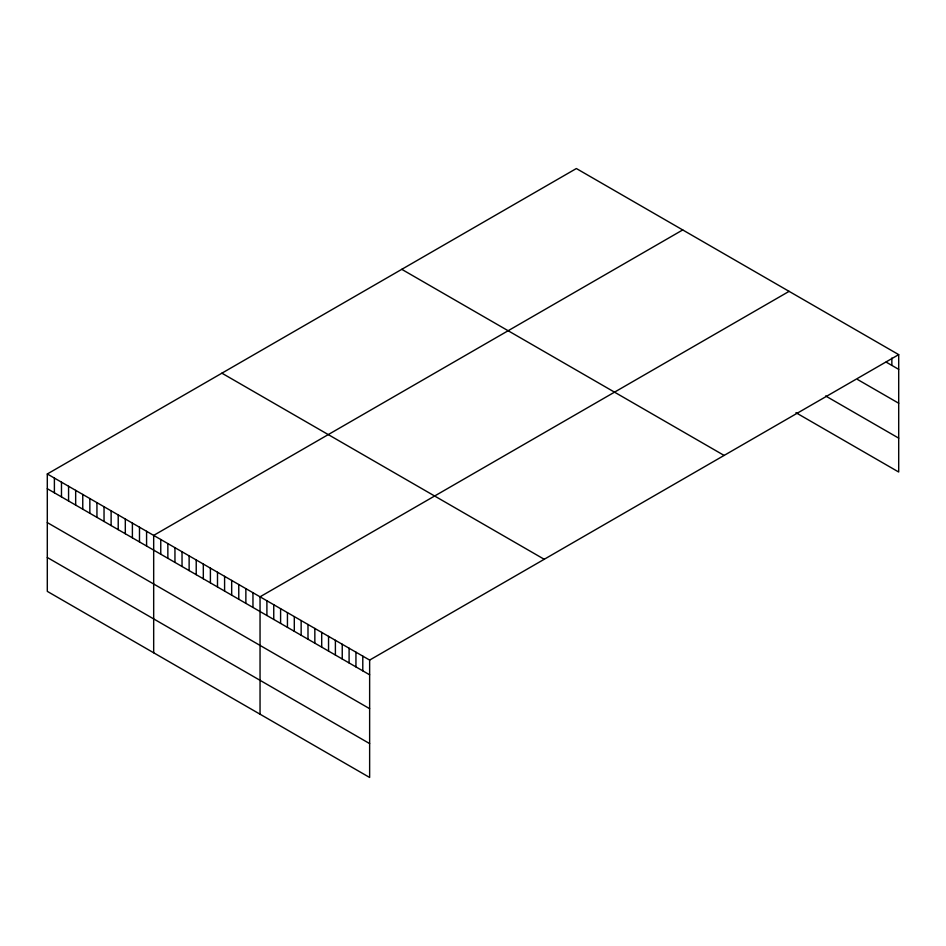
<?xml version="1.0" encoding="UTF-8"?>
<svg xmlns="http://www.w3.org/2000/svg" width="946" height="946" viewBox="0 0 946 946"><rect width="100%" height="100%" fill="white"/><g stroke="black" fill="none" stroke-linecap="round" stroke-linejoin="round"><path stroke-width="1.42" d="M47.3 473.981L369.638 660.083L369.638 777.47L47.3 591.368L47.3 473.981L576.362 168.53L898.7 354.632L898.7 472.019L795.953 412.704M682.728 229.937L153.678 535.389L153.678 652.787M789.106 291.356L260.044 596.808L260.044 714.195M369.638 660.083L898.7 354.632M886.142 362.105L898.7 369.354M857.596 379.512L898.7 403.233M825.633 395.96L898.7 438.14M401.766 269.326L724.116 455.428M221.884 373.173L544.234 559.287M47.3 488.704L369.638 674.805M47.3 522.582L369.638 708.684M47.3 557.49L369.638 743.591M891.853 358.037L891.853 365.393M362.791 656.122L362.791 670.844M355.944 652.172L355.944 666.895M349.098 648.211L349.098 662.933M342.239 644.261L342.239 658.984M335.392 640.3L335.392 655.022M328.546 636.351L328.546 651.073M321.699 632.401L321.699 647.123M314.841 628.44L314.841 643.162M307.994 624.49L307.994 639.212M301.147 620.529L301.147 635.251M294.301 616.579L294.301 631.301M287.442 612.618L287.442 627.34M280.595 608.668L280.595 623.39M273.749 604.719L273.749 619.441M266.902 600.757L266.902 615.479M252.96 592.704L252.96 607.427M245.865 588.613L245.865 603.335M238.77 584.522L238.77 599.244M231.675 580.43L231.675 595.152M224.592 576.339L224.592 591.049M217.497 572.235L217.497 586.958M210.402 568.144L210.402 582.866M203.319 564.053L203.319 578.775M196.224 559.961L196.224 574.683M189.129 555.858L189.129 570.58M182.034 551.766L182.034 566.488M174.951 547.675L174.951 562.397M167.856 543.583L167.856 558.306M160.761 539.48L160.761 554.202M146.583 531.297L146.583 546.019M139.488 527.206L139.488 541.928M132.393 523.103L132.393 537.825M125.31 519.011L125.31 533.733M118.215 514.92L118.215 529.642M111.12 510.828L111.12 525.55M104.036 506.725L104.036 521.447M96.941 502.633L96.941 517.356M89.846 498.542L89.846 513.264M82.763 494.451L82.763 509.173M75.668 490.359L75.668 505.069M68.573 486.256L68.573 500.978M61.478 482.164L61.478 496.887M54.395 478.073L54.395 492.795"/></g></svg>
